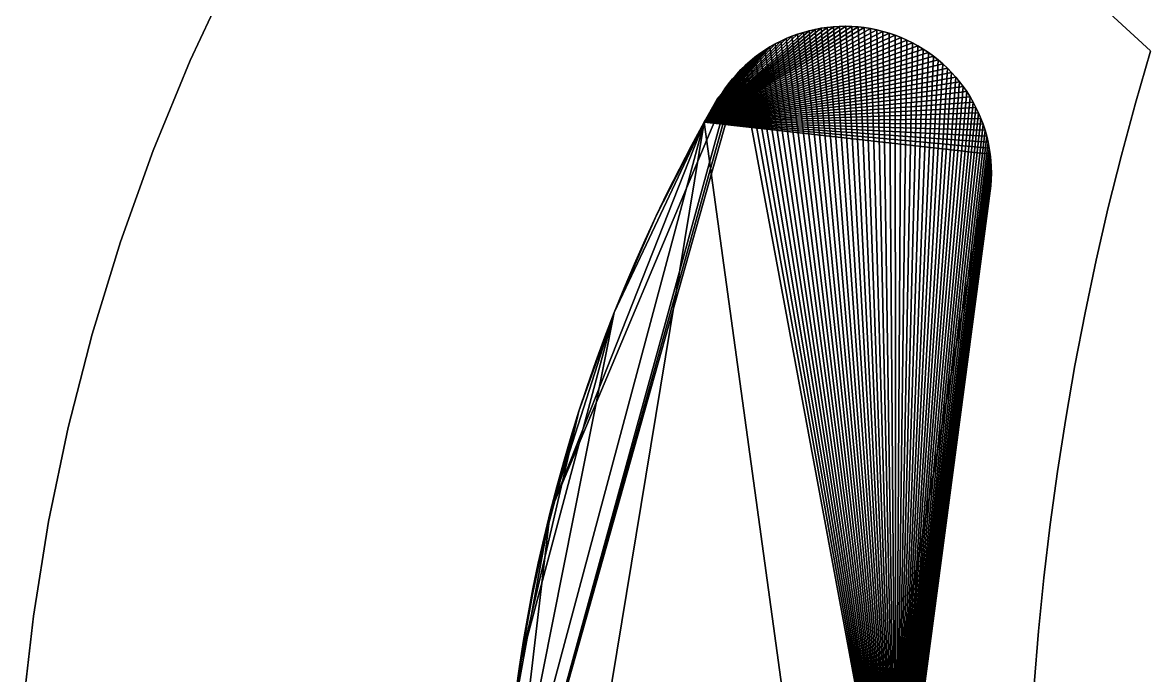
# Model space of a CAD drawing. Header units: metres. Extents: x 0 to 16, y 0 to 13.9.
# Drawn here: x 0.033 to 4.34, y 8.867 to 11.361 of the extents above; entities that cross this region are included whole.
import ezdxf

# ---------------------------------------------------------------- set-up
doc = ezdxf.new("R2010")
doc.units = ezdxf.units.M

msp = doc.modelspace()

# ---------------------------------------------------------------- linework, layer by layer
for points in [[(4.33971, 11.2525, 0.625), (4.33971, 11.2525), (3.88994, 11.6681), (3.88994, 11.6681, 0.625)], [(3.88994, 11.6681, 0.625), (3.88994, 11.6681), (4.33971, 11.2525), (4.33971, 11.2525, 0.625)], [(0.830686, 11.5534, 0.625), (0.830686, 11.5534), (0.672848, 11.2155), (0.672848, 11.2155, 0.625)], [(0.672848, 11.2155, 0.625), (0.672848, 11.2155), (0.830686, 11.5534), (0.830686, 11.5534, 0.625)], [(2.6362, 10.9803, 0.625), (3.15259, 11.3458, 0.625), (3.17616, 11.3462, 0.625)], [(2.6362, 10.9803, 0.625), (3.17616, 11.3462, 0.625), (3.1998, 11.3455, 0.625)], [(2.6362, 10.9803, 0.625), (3.12914, 11.3444, 0.625), (3.15259, 11.3458, 0.625)], [(2.6362, 10.9803, 0.625), (3.1998, 11.3455, 0.625), (3.2235, 11.3439, 0.625)], [(2.6362, 10.9803, 0.625), (3.10583, 11.3421, 0.625), (3.12914, 11.3444, 0.625)], [(2.6362, 10.9803, 0.625), (3.2235, 11.3439, 0.625), (3.24722, 11.3412, 0.625)], [(2.6362, 10.9803, 0.625), (3.08269, 11.3388, 0.625), (3.10583, 11.3421, 0.625)], [(2.6362, 10.9803, 0.625), (3.24722, 11.3412, 0.625), (3.27094, 11.3375, 0.625)], [(2.6362, 10.9803, 0.625), (3.05975, 11.3345, 0.625), (3.08269, 11.3388, 0.625)], [(2.6362, 10.9803, 0.625), (3.27094, 11.3375, 0.625), (3.29461, 11.3327, 0.625)], [(2.6362, 10.9803, 0.625), (3.03704, 11.3293, 0.625), (3.05975, 11.3345, 0.625)], [(2.6362, 10.9803, 0.625), (3.29461, 11.3327, 0.625), (3.31822, 11.3269, 0.625)], [(2.6362, 10.9803, 0.625), (3.01459, 11.3232, 0.625), (3.03704, 11.3293, 0.625)], [(2.6362, 10.9803, 0.625), (3.31822, 11.3269, 0.625), (3.34174, 11.32, 0.625)], [(3.03704, 11.3293), (3.01459, 11.3232), (3.36703, 8)], [(3.01459, 11.3232, 0.625), (3.01459, 11.3232), (3.03704, 11.3293), (3.03704, 11.3293, 0.625)], [(3.05975, 11.3345), (3.03704, 11.3293), (3.36703, 8)], [(3.03704, 11.3293, 0.625), (3.03704, 11.3293), (3.05975, 11.3345), (3.05975, 11.3345, 0.625)], [(3.08269, 11.3388), (3.05975, 11.3345), (3.36703, 8)], [(3.05975, 11.3345, 0.625), (3.05975, 11.3345), (3.08269, 11.3388), (3.08269, 11.3388, 0.625)], [(3.10583, 11.3421), (3.08269, 11.3388), (3.36703, 8)], [(3.08269, 11.3388, 0.625), (3.08269, 11.3388), (3.10583, 11.3421), (3.10583, 11.3421, 0.625)], [(3.12914, 11.3444), (3.10583, 11.3421), (3.36703, 8)], [(3.10583, 11.3421, 0.625), (3.10583, 11.3421), (3.12914, 11.3444), (3.12914, 11.3444, 0.625)], [(3.15259, 11.3458), (3.12914, 11.3444), (3.36703, 8)], [(3.12914, 11.3444, 0.625), (3.12914, 11.3444), (3.15259, 11.3458), (3.15259, 11.3458, 0.625)], [(3.17616, 11.3462), (3.15259, 11.3458), (3.36703, 8)], [(3.15259, 11.3458, 0.625), (3.15259, 11.3458), (3.17616, 11.3462), (3.17616, 11.3462, 0.625)], [(3.1998, 11.3455), (3.17616, 11.3462), (3.36703, 8)], [(3.17616, 11.3462, 0.625), (3.17616, 11.3462), (3.1998, 11.3455), (3.1998, 11.3455, 0.625)], [(3.2235, 11.3439), (3.1998, 11.3455), (3.36703, 8)], [(3.1998, 11.3455, 0.625), (3.1998, 11.3455), (3.2235, 11.3439), (3.2235, 11.3439, 0.625)], [(3.24722, 11.3412), (3.2235, 11.3439), (3.36703, 8)], [(3.2235, 11.3439, 0.625), (3.2235, 11.3439), (3.24722, 11.3412), (3.24722, 11.3412, 0.625)], [(3.27094, 11.3375), (3.24722, 11.3412), (3.36703, 8)], [(3.24722, 11.3412, 0.625), (3.24722, 11.3412), (3.27094, 11.3375), (3.27094, 11.3375, 0.625)], [(3.29461, 11.3327), (3.27094, 11.3375), (3.36703, 8)], [(3.27094, 11.3375, 0.625), (3.27094, 11.3375), (3.29461, 11.3327), (3.29461, 11.3327, 0.625)], [(3.31822, 11.3269), (3.29461, 11.3327), (3.36703, 8)], [(3.29461, 11.3327, 0.625), (3.29461, 11.3327), (3.31822, 11.3269), (3.31822, 11.3269, 0.625)], [(3.34174, 11.32), (3.31822, 11.3269), (3.36703, 8)], [(3.31822, 11.3269, 0.625), (3.31822, 11.3269), (3.34174, 11.32), (3.34174, 11.32, 0.625)], [(2.6362, 10.9803, 0.625), (2.99243, 11.3162, 0.625), (3.01459, 11.3232, 0.625)], [(2.6362, 10.9803, 0.625), (3.34174, 11.32, 0.625), (3.36493, 11.3121, 0.625)], [(2.6362, 10.9803, 0.625), (2.97059, 11.3082, 0.625), (2.99243, 11.3162, 0.625)], [(3.36493, 11.3121, 0.625), (3.38759, 11.3033, 0.625), (2.6362, 10.9803, 0.625)], [(2.6362, 10.9803, 0.625), (2.9491, 11.2993, 0.625), (2.97059, 11.3082, 0.625)], [(3.38759, 11.3033, 0.625), (3.40969, 11.2936, 0.625), (2.6362, 10.9803, 0.625)], [(2.6362, 10.9803, 0.625), (2.92799, 11.2896, 0.625), (2.9491, 11.2993, 0.625)], [(3.40969, 11.2936, 0.625), (3.43122, 11.283, 0.625), (2.6362, 10.9803, 0.625)], [(2.6362, 10.9803, 0.625), (2.90728, 11.279, 0.625), (2.92799, 11.2896, 0.625)], [(2.92799, 11.2896), (2.90728, 11.279), (3.36703, 8)], [(2.90728, 11.279, 0.625), (2.90728, 11.279), (2.92799, 11.2896), (2.92799, 11.2896, 0.625)], [(2.9491, 11.2993), (2.92799, 11.2896), (3.36703, 8)], [(2.92799, 11.2896, 0.625), (2.92799, 11.2896), (2.9491, 11.2993), (2.9491, 11.2993, 0.625)], [(2.97059, 11.3082), (2.9491, 11.2993), (3.36703, 8)], [(2.9491, 11.2993, 0.625), (2.9491, 11.2993), (2.97059, 11.3082), (2.97059, 11.3082, 0.625)], [(2.99243, 11.3162), (2.97059, 11.3082), (3.36703, 8)], [(2.97059, 11.3082, 0.625), (2.97059, 11.3082), (2.99243, 11.3162), (2.99243, 11.3162, 0.625)], [(3.01459, 11.3232), (2.99243, 11.3162), (3.36703, 8)], [(2.99243, 11.3162, 0.625), (2.99243, 11.3162), (3.01459, 11.3232), (3.01459, 11.3232, 0.625)], [(3.36703, 8), (3.36493, 11.3121), (3.34174, 11.32)], [(3.34174, 11.32, 0.625), (3.34174, 11.32), (3.36493, 11.3121), (3.36493, 11.3121, 0.625)], [(3.36703, 8), (3.38759, 11.3033), (3.36493, 11.3121)], [(3.36493, 11.3121, 0.625), (3.36493, 11.3121), (3.38759, 11.3033), (3.38759, 11.3033, 0.625)], [(3.36703, 8), (3.40969, 11.2936), (3.38759, 11.3033)], [(3.36703, 8), (3.43122, 11.283), (3.40969, 11.2936)], [(3.38759, 11.3033, 0.625), (3.38759, 11.3033), (3.40969, 11.2936), (3.40969, 11.2936, 0.625)], [(3.40969, 11.2936, 0.625), (3.40969, 11.2936), (3.43122, 11.283), (3.43122, 11.283, 0.625)], [(3.43122, 11.283, 0.625), (3.45216, 11.2715, 0.625), (2.6362, 10.9803, 0.625)], [(2.6362, 10.9803, 0.625), (2.88701, 11.2675, 0.625), (2.90728, 11.279, 0.625)], [(3.45216, 11.2715, 0.625), (3.47249, 11.2592, 0.625), (2.6362, 10.9803, 0.625)], [(2.6362, 10.9803, 0.625), (2.86721, 11.2551, 0.625), (2.88701, 11.2675, 0.625)], [(3.47249, 11.2592, 0.625), (3.4922, 11.2461, 0.625), (2.6362, 10.9803, 0.625)], [(2.6362, 10.9803, 0.625), (2.8479, 11.242, 0.625), (2.86721, 11.2551, 0.625)], [(3.4922, 11.2461, 0.625), (3.51126, 11.2323, 0.625), (2.6362, 10.9803, 0.625)], [(2.6362, 10.9803, 0.625), (2.82913, 11.2279, 0.625), (2.8479, 11.242, 0.625)], [(2.8479, 11.242), (2.82913, 11.2279), (3.36703, 8)], [(2.82913, 11.2279, 0.625), (2.82913, 11.2279), (2.8479, 11.242), (2.8479, 11.242, 0.625)], [(2.86721, 11.2551), (2.8479, 11.242), (3.36703, 8)], [(2.8479, 11.242, 0.625), (2.8479, 11.242), (2.86721, 11.2551), (2.86721, 11.2551, 0.625)], [(2.88701, 11.2675), (2.86721, 11.2551), (3.36703, 8)], [(2.86721, 11.2551, 0.625), (2.86721, 11.2551), (2.88701, 11.2675), (2.88701, 11.2675, 0.625)], [(2.90728, 11.279), (2.88701, 11.2675), (3.36703, 8)], [(2.88701, 11.2675, 0.625), (2.88701, 11.2675), (2.90728, 11.279), (2.90728, 11.279, 0.625)], [(3.36703, 8), (3.45216, 11.2715), (3.43122, 11.283)], [(3.36703, 8), (3.47249, 11.2592), (3.45216, 11.2715)], [(3.36703, 8), (3.4922, 11.2461), (3.47249, 11.2592)], [(3.36703, 8), (3.51126, 11.2323), (3.4922, 11.2461)], [(3.43122, 11.283, 0.625), (3.43122, 11.283), (3.45216, 11.2715), (3.45216, 11.2715, 0.625)], [(3.45216, 11.2715, 0.625), (3.45216, 11.2715), (3.47249, 11.2592), (3.47249, 11.2592, 0.625)], [(3.47249, 11.2592, 0.625), (3.47249, 11.2592), (3.4922, 11.2461), (3.4922, 11.2461, 0.625)], [(3.4922, 11.2461, 0.625), (3.4922, 11.2461), (3.51126, 11.2323), (3.51126, 11.2323, 0.625)], [(4.28216, 11.0529, 0.625), (4.28216, 11.0529), (4.3393, 11.2512), (4.3393, 11.2512, 0.625)], [(4.3393, 11.2512, 0.625), (4.3393, 11.2512), (4.28216, 11.0529), (4.28216, 11.0529, 0.625)], [(0.672848, 11.2155, 0.625), (0.672848, 11.2155), (0.531624, 10.872), (0.531624, 10.872, 0.625)], [(0.531624, 10.872, 0.625), (0.531624, 10.872), (0.672848, 11.2155), (0.672848, 11.2155, 0.625)], [(3.51126, 11.2323, 0.625), (3.52966, 11.2177, 0.625), (2.6362, 10.9803, 0.625)], [(2.6362, 10.9803, 0.625), (2.8109, 11.2131, 0.625), (2.82913, 11.2279, 0.625)], [(3.52966, 11.2177, 0.625), (3.54738, 11.2024, 0.625), (2.6362, 10.9803, 0.625)], [(2.6362, 10.9803, 0.625), (2.79327, 11.1975, 0.625), (2.8109, 11.2131, 0.625)], [(3.54738, 11.2024, 0.625), (3.56441, 11.1863, 0.625), (2.6362, 10.9803, 0.625)], [(2.6362, 10.9803, 0.625), (2.77624, 11.1811, 0.625), (2.79327, 11.1975, 0.625)], [(2.79327, 11.1975), (2.77624, 11.1811), (3.36703, 8)], [(2.77624, 11.1811, 0.625), (2.77624, 11.1811), (2.79327, 11.1975), (2.79327, 11.1975, 0.625)], [(2.8109, 11.2131), (2.79327, 11.1975), (3.36703, 8)], [(2.79327, 11.1975, 0.625), (2.79327, 11.1975), (2.8109, 11.2131), (2.8109, 11.2131, 0.625)], [(2.82913, 11.2279), (2.8109, 11.2131), (3.36703, 8)], [(2.8109, 11.2131, 0.625), (2.8109, 11.2131), (2.82913, 11.2279), (2.82913, 11.2279, 0.625)], [(3.36703, 8), (3.52966, 11.2177), (3.51126, 11.2323)], [(3.36703, 8), (3.54738, 11.2024), (3.52966, 11.2177)], [(3.36703, 8), (3.56441, 11.1863), (3.54738, 11.2024)], [(3.51126, 11.2323, 0.625), (3.51126, 11.2323), (3.52966, 11.2177), (3.52966, 11.2177, 0.625)], [(3.52966, 11.2177, 0.625), (3.52966, 11.2177), (3.54738, 11.2024), (3.54738, 11.2024, 0.625)], [(3.54738, 11.2024, 0.625), (3.54738, 11.2024), (3.56441, 11.1863), (3.56441, 11.1863, 0.625)], [(3.56441, 11.1863, 0.625), (3.56441, 11.1863), (3.54738, 11.2024), (3.54738, 11.2024, 0.625)], [(3.54738, 11.2024), (3.56441, 11.1863), (3.56441, 11.1863, 0.625), (3.54738, 11.2024, 0.625)], [(2.77624, 11.1811), (2.75987, 11.1639), (1.86801, 7.96141)], [(2.77624, 11.1811), (1.86801, 7.96141), (3.36703, 8)], [(2.75987, 11.1639), (2.74416, 11.1459), (1.86801, 7.96141)], [(3.56441, 11.1863, 0.625), (3.58072, 11.1697, 0.625), (2.6362, 10.9803, 0.625)], [(2.6362, 10.9803, 0.625), (2.75987, 11.1639, 0.625), (2.77624, 11.1811, 0.625)], [(3.58072, 11.1697, 0.625), (3.59631, 11.1523, 0.625), (2.6362, 10.9803, 0.625)], [(2.6362, 10.9803, 0.625), (2.74416, 11.1459, 0.625), (2.75987, 11.1639, 0.625)], [(2.74416, 11.1459, 0.625), (2.74416, 11.1459), (2.75987, 11.1639), (2.75987, 11.1639, 0.625)], [(2.75987, 11.1639, 0.625), (2.75987, 11.1639), (2.77624, 11.1811), (2.77624, 11.1811, 0.625)], [(3.36703, 8), (3.58072, 11.1697), (3.56441, 11.1863)], [(3.36703, 8), (3.59631, 11.1523), (3.58072, 11.1697)], [(3.56441, 11.1863, 0.625), (3.56441, 11.1863), (3.58072, 11.1697), (3.58072, 11.1697, 0.625)], [(3.58072, 11.1697, 0.625), (3.58072, 11.1697), (3.56441, 11.1863), (3.56441, 11.1863, 0.625)], [(3.56441, 11.1863), (3.58072, 11.1697), (3.58072, 11.1697, 0.625), (3.56441, 11.1863, 0.625)], [(3.58072, 11.1697, 0.625), (3.58072, 11.1697), (3.59631, 11.1523), (3.59631, 11.1523, 0.625)], [(3.59631, 11.1523, 0.625), (3.59631, 11.1523), (3.58072, 11.1697), (3.58072, 11.1697, 0.625)], [(3.58072, 11.1697), (3.59631, 11.1523), (3.59631, 11.1523, 0.625), (3.58072, 11.1697, 0.625)], [(2.74416, 11.1459), (2.04781, 9.49123), (1.86801, 7.96141)], [(2.74416, 11.1459), (2.6362, 10.9803), (2.04781, 9.49123)], [(3.59631, 11.1523, 0.625), (3.61114, 11.1344, 0.625), (2.6362, 10.9803, 0.625)], [(2.6362, 10.9803, 0.625), (2.72917, 11.1271, 0.625), (2.74416, 11.1459, 0.625)], [(2.74416, 11.1459), (2.72917, 11.1271), (2.6362, 10.9803)], [(3.61114, 11.1344, 0.625), (3.62521, 11.1159, 0.625), (2.6362, 10.9803, 0.625)], [(2.6362, 10.9803, 0.625), (2.7149, 11.1077, 0.625), (2.72917, 11.1271, 0.625)], [(2.72917, 11.1271), (2.7149, 11.1077), (2.6362, 10.9803)], [(3.62521, 11.1159, 0.625), (3.63849, 11.0968, 0.625), (2.6362, 10.9803, 0.625)], [(2.7149, 11.1077, 0.625), (2.7149, 11.1077), (2.72917, 11.1271), (2.72917, 11.1271, 0.625)], [(2.72917, 11.1271, 0.625), (2.72917, 11.1271), (2.74416, 11.1459), (2.74416, 11.1459, 0.625)], [(3.36703, 8), (3.61114, 11.1344), (3.59631, 11.1523)], [(3.36703, 8), (3.62521, 11.1159), (3.61114, 11.1344)], [(3.36703, 8), (3.63849, 11.0968), (3.62521, 11.1159)], [(3.59631, 11.1523, 0.625), (3.59631, 11.1523), (3.61114, 11.1344), (3.61114, 11.1344, 0.625)], [(3.61114, 11.1344, 0.625), (3.61114, 11.1344), (3.59631, 11.1523), (3.59631, 11.1523, 0.625)], [(3.59631, 11.1523), (3.61114, 11.1344), (3.61114, 11.1344, 0.625), (3.59631, 11.1523, 0.625)], [(3.61114, 11.1344, 0.625), (3.61114, 11.1344), (3.62521, 11.1159), (3.62521, 11.1159, 0.625)], [(3.62521, 11.1159, 0.625), (3.62521, 11.1159), (3.61114, 11.1344), (3.61114, 11.1344, 0.625)], [(3.61114, 11.1344), (3.62521, 11.1159), (3.62521, 11.1159, 0.625), (3.61114, 11.1344, 0.625)], [(3.62521, 11.1159, 0.625), (3.62521, 11.1159), (3.63849, 11.0968), (3.63849, 11.0968, 0.625)], [(3.63849, 11.0968, 0.625), (3.63849, 11.0968), (3.62521, 11.1159), (3.62521, 11.1159, 0.625)], [(3.62521, 11.1159), (3.63849, 11.0968), (3.63849, 11.0968, 0.625), (3.62521, 11.1159, 0.625)], [(2.6362, 10.9803, 0.625), (2.7014, 11.0874, 0.625), (2.7149, 11.1077, 0.625)], [(2.7149, 11.1077), (2.7014, 11.0874), (2.6362, 10.9803)], [(3.63849, 11.0968, 0.625), (3.65097, 11.0772, 0.625), (2.6362, 10.9803, 0.625)], [(2.6362, 10.9803, 0.625), (2.68594, 11.0681, 0.625), (2.7014, 11.0874, 0.625)], [(2.7014, 11.0874), (2.68594, 11.0681), (2.6362, 10.9803)], [(3.65097, 11.0772, 0.625), (3.66263, 11.0571, 0.625), (2.6362, 10.9803, 0.625)], [(2.6362, 10.9803, 0.625), (2.6362, 10.9803), (2.68594, 11.0681), (2.68594, 11.0681, 0.625)], [(2.68594, 11.0681, 0.625), (2.68594, 11.0681), (2.7014, 11.0874), (2.7014, 11.0874, 0.625)], [(2.7014, 11.0874, 0.625), (2.7014, 11.0874), (2.7149, 11.1077), (2.7149, 11.1077, 0.625)], [(3.36703, 8), (3.65097, 11.0772), (3.63849, 11.0968)], [(3.36703, 8), (3.66263, 11.0571), (3.65097, 11.0772)], [(3.63849, 11.0968, 0.625), (3.63849, 11.0968), (3.65097, 11.0772), (3.65097, 11.0772, 0.625)], [(3.65097, 11.0772, 0.625), (3.65097, 11.0772), (3.63849, 11.0968), (3.63849, 11.0968, 0.625)], [(3.63849, 11.0968), (3.65097, 11.0772), (3.65097, 11.0772, 0.625), (3.63849, 11.0968, 0.625)], [(3.65097, 11.0772, 0.625), (3.65097, 11.0772), (3.66263, 11.0571), (3.66263, 11.0571, 0.625)], [(3.66263, 11.0571, 0.625), (3.66263, 11.0571), (3.65097, 11.0772), (3.65097, 11.0772, 0.625)], [(3.65097, 11.0772), (3.66263, 11.0571), (3.66263, 11.0571, 0.625), (3.65097, 11.0772, 0.625)], [(3.66263, 11.0571, 0.625), (3.67346, 11.0365, 0.625), (2.6362, 10.9803, 0.625)], [(3.67346, 11.0365, 0.625), (3.68343, 11.0154, 0.625), (2.6362, 10.9803, 0.625)], [(3.36703, 8), (3.67346, 11.0365), (3.66263, 11.0571)], [(3.36703, 8), (3.68343, 11.0154), (3.67346, 11.0365)], [(3.66263, 11.0571, 0.625), (3.66263, 11.0571), (3.67346, 11.0365), (3.67346, 11.0365, 0.625)], [(3.67346, 11.0365, 0.625), (3.67346, 11.0365), (3.66263, 11.0571), (3.66263, 11.0571, 0.625)], [(3.66263, 11.0571), (3.67346, 11.0365), (3.67346, 11.0365, 0.625), (3.66263, 11.0571, 0.625)], [(3.67346, 11.0365, 0.625), (3.67346, 11.0365), (3.68343, 11.0154), (3.68343, 11.0154, 0.625)], [(3.68343, 11.0154, 0.625), (3.68343, 11.0154), (3.67346, 11.0365), (3.67346, 11.0365, 0.625)], [(3.67346, 11.0365), (3.68343, 11.0154), (3.68343, 11.0154, 0.625), (3.67346, 11.0365, 0.625)], [(4.2287, 10.8538, 0.625), (4.2287, 10.8538), (4.28216, 11.0529), (4.28216, 11.0529, 0.625)], [(4.28216, 11.0529, 0.625), (4.28216, 11.0529), (4.2287, 10.8538), (4.2287, 10.8538, 0.625)], [(3.68343, 11.0154, 0.625), (3.69253, 10.9939, 0.625), (2.6362, 10.9803, 0.625)], [(3.69253, 10.9939, 0.625), (3.70074, 10.9721, 0.625), (2.6362, 10.9803, 0.625)], [(3.36703, 8), (3.69253, 10.9939), (3.68343, 11.0154)], [(3.36703, 8), (3.70074, 10.9721), (3.69253, 10.9939)], [(3.68343, 11.0154, 0.625), (3.68343, 11.0154), (3.69253, 10.9939), (3.69253, 10.9939, 0.625)], [(3.69253, 10.9939, 0.625), (3.69253, 10.9939), (3.68343, 11.0154), (3.68343, 11.0154, 0.625)], [(3.68343, 11.0154), (3.69253, 10.9939), (3.69253, 10.9939, 0.625), (3.68343, 11.0154, 0.625)], [(3.69253, 10.9939, 0.625), (3.69253, 10.9939), (3.70074, 10.9721), (3.70074, 10.9721, 0.625)], [(3.70074, 10.9721, 0.625), (3.70074, 10.9721), (3.69253, 10.9939), (3.69253, 10.9939, 0.625)], [(3.69253, 10.9939), (3.70074, 10.9721), (3.70074, 10.9721, 0.625), (3.69253, 10.9939, 0.625)], [(1.86468, 8.10092, 0.625), (2.29269, 10.2536, 0.625), (2.6362, 10.9803, 0.625)], [(2.06187, 7.49572, 0.625), (1.86468, 8.10092, 0.625), (2.6362, 10.9803, 0.625)], [(2.6362, 10.9803), (2.29269, 10.2536), (2.04781, 9.49123)], [(3.12132, 7.44484, 0.625), (2.06187, 7.49572, 0.625), (2.6362, 10.9803, 0.625)], [(2.29269, 10.2536, 0.625), (2.45228, 10.622, 0.625), (2.6362, 10.9803, 0.625)], [(2.6362, 10.9803), (2.45228, 10.622), (2.29269, 10.2536)], [(2.45228, 10.622, 0.625), (2.54122, 10.8025, 0.625), (2.6362, 10.9803, 0.625)], [(2.6362, 10.9803), (2.54122, 10.8025), (2.45228, 10.622)], [(2.54122, 10.8025, 0.625), (2.58796, 10.8917, 0.625), (2.6362, 10.9803, 0.625)], [(2.6362, 10.9803), (2.58796, 10.8917), (2.54122, 10.8025)], [(2.58796, 10.8917, 0.625), (2.58796, 10.8917), (2.6362, 10.9803), (2.6362, 10.9803, 0.625)], [(3.72782, 10.8575, 0.625), (3.12132, 7.44484, 0.625), (2.6362, 10.9803, 0.625)], [(3.72432, 10.881, 0.625), (3.72782, 10.8575, 0.625), (2.6362, 10.9803, 0.625)], [(3.71985, 10.9043, 0.625), (3.72432, 10.881, 0.625), (2.6362, 10.9803, 0.625)], [(3.71441, 10.9272, 0.625), (3.71985, 10.9043, 0.625), (2.6362, 10.9803, 0.625)], [(3.70804, 10.9498, 0.625), (3.71441, 10.9272, 0.625), (2.6362, 10.9803, 0.625)], [(3.70074, 10.9721, 0.625), (3.70804, 10.9498, 0.625), (2.6362, 10.9803, 0.625)], [(3.36703, 8), (3.70804, 10.9498), (3.70074, 10.9721)], [(3.36703, 8), (3.71441, 10.9272), (3.70804, 10.9498)], [(3.70074, 10.9721, 0.625), (3.70074, 10.9721), (3.70804, 10.9498), (3.70804, 10.9498, 0.625)], [(3.70804, 10.9498, 0.625), (3.70804, 10.9498), (3.70074, 10.9721), (3.70074, 10.9721, 0.625)], [(3.70074, 10.9721), (3.70804, 10.9498), (3.70804, 10.9498, 0.625), (3.70074, 10.9721, 0.625)], [(3.70804, 10.9498, 0.625), (3.70804, 10.9498), (3.71441, 10.9272), (3.71441, 10.9272, 0.625)], [(3.71441, 10.9272, 0.625), (3.71441, 10.9272), (3.70804, 10.9498), (3.70804, 10.9498, 0.625)], [(3.70804, 10.9498), (3.71441, 10.9272), (3.71441, 10.9272, 0.625), (3.70804, 10.9498, 0.625)], [(3.36703, 8), (3.71985, 10.9043), (3.71441, 10.9272)], [(3.36703, 8), (3.72432, 10.881), (3.71985, 10.9043)], [(3.71441, 10.9272, 0.625), (3.71441, 10.9272), (3.71985, 10.9043), (3.71985, 10.9043, 0.625)], [(3.71985, 10.9043, 0.625), (3.71985, 10.9043), (3.71441, 10.9272), (3.71441, 10.9272, 0.625)], [(3.71441, 10.9272), (3.71985, 10.9043), (3.71985, 10.9043, 0.625), (3.71441, 10.9272, 0.625)], [(3.71985, 10.9043, 0.625), (3.71985, 10.9043), (3.72432, 10.881), (3.72432, 10.881, 0.625)], [(3.72432, 10.881, 0.625), (3.72432, 10.881), (3.71985, 10.9043), (3.71985, 10.9043, 0.625)], [(3.71985, 10.9043), (3.72432, 10.881), (3.72432, 10.881, 0.625), (3.71985, 10.9043, 0.625)], [(0.531624, 10.872, 0.625), (0.531624, 10.872), (0.407015, 10.5237), (0.407015, 10.5237, 0.625)], [(0.407015, 10.5237, 0.625), (0.407015, 10.5237), (0.531624, 10.872), (0.531624, 10.872, 0.625)], [(2.54122, 10.8025, 0.625), (2.54122, 10.8025), (2.58796, 10.8917), (2.58796, 10.8917, 0.625)], [(3.72782, 10.8575, 0.625), (3.36703, 8, 0.625), (3.12132, 7.44484, 0.625)], [(3.36703, 8), (3.72782, 10.8575), (3.72432, 10.881)], [(3.72782, 10.8575, 0.625), (3.73032, 10.8338, 0.625), (3.36703, 8, 0.625)], [(3.36703, 8), (3.73032, 10.8338), (3.72782, 10.8575)], [(3.72432, 10.881, 0.625), (3.72432, 10.881), (3.72782, 10.8575), (3.72782, 10.8575, 0.625)], [(3.72782, 10.8575, 0.625), (3.72782, 10.8575), (3.72432, 10.881), (3.72432, 10.881, 0.625)], [(3.72432, 10.881), (3.72782, 10.8575), (3.72782, 10.8575, 0.625), (3.72432, 10.881, 0.625)], [(3.72782, 10.8575, 0.625), (3.72782, 10.8575), (3.73032, 10.8338), (3.73032, 10.8338, 0.625)], [(3.73032, 10.8338, 0.625), (3.73032, 10.8338), (3.72782, 10.8575), (3.72782, 10.8575, 0.625)], [(3.72782, 10.8575), (3.73032, 10.8338), (3.73032, 10.8338, 0.625), (3.72782, 10.8575, 0.625)], [(4.1789, 10.6541, 0.625), (4.1789, 10.6541), (4.2287, 10.8538), (4.2287, 10.8538, 0.625)], [(4.2287, 10.8538, 0.625), (4.2287, 10.8538), (4.1789, 10.6541), (4.1789, 10.6541, 0.625)], [(3.73032, 10.8338, 0.625), (3.7318, 10.8098, 0.625), (3.36703, 8, 0.625)], [(3.36703, 8), (3.7318, 10.8098), (3.73032, 10.8338)], [(3.7318, 10.8098, 0.625), (3.73226, 10.7857, 0.625), (3.36703, 8, 0.625)], [(3.36703, 8), (3.73226, 10.7857), (3.7318, 10.8098)], [(3.73032, 10.8338, 0.625), (3.73032, 10.8338), (3.7318, 10.8098), (3.7318, 10.8098, 0.625)], [(3.7318, 10.8098, 0.625), (3.7318, 10.8098), (3.73032, 10.8338), (3.73032, 10.8338, 0.625)], [(3.73032, 10.8338), (3.7318, 10.8098), (3.7318, 10.8098, 0.625), (3.73032, 10.8338, 0.625)], [(3.7318, 10.8098, 0.625), (3.7318, 10.8098), (3.73226, 10.7857), (3.73226, 10.7857, 0.625)], [(3.73226, 10.7857, 0.625), (3.73226, 10.7857), (3.7318, 10.8098), (3.7318, 10.8098, 0.625)], [(3.7318, 10.8098), (3.73226, 10.7857), (3.73226, 10.7857, 0.625), (3.7318, 10.8098, 0.625)], [(2.45228, 10.622, 0.625), (2.49599, 10.7126, 0.625), (2.54122, 10.8025, 0.625)], [(2.54122, 10.8025), (2.49599, 10.7126), (2.45228, 10.622)], [(2.49599, 10.7126, 0.625), (2.49599, 10.7126), (2.54122, 10.8025), (2.54122, 10.8025, 0.625)], [(3.73226, 10.7857, 0.625), (3.73167, 10.7614, 0.625), (3.36703, 8, 0.625)], [(3.36703, 8), (3.73167, 10.7614), (3.73226, 10.7857)], [(3.73226, 10.7857, 0.625), (3.73226, 10.7857), (3.73167, 10.7614), (3.73167, 10.7614, 0.625)], [(3.73167, 10.7614, 0.625), (3.73167, 10.7614), (3.73226, 10.7857), (3.73226, 10.7857, 0.625)], [(3.73226, 10.7857), (3.73167, 10.7614), (3.73167, 10.7614, 0.625), (3.73226, 10.7857, 0.625)], [(3.73167, 10.7614, 0.625), (3.73001, 10.7369, 0.625), (3.36703, 8, 0.625)], [(3.36703, 8), (3.73001, 10.7369), (3.73167, 10.7614)], [(3.73001, 10.7369, 0.625), (3.73001, 10.7369), (3.36703, 8), (3.36703, 8, 0.625)], [(3.36703, 8, 0.625), (3.36703, 8), (3.73001, 10.7369), (3.73001, 10.7369, 0.625)], [(3.73001, 10.7369), (3.36703, 8), (3.36703, 8, 0.625), (3.73001, 10.7369, 0.625)], [(3.73167, 10.7614, 0.625), (3.73167, 10.7614), (3.73001, 10.7369), (3.73001, 10.7369, 0.625)], [(3.73001, 10.7369, 0.625), (3.73001, 10.7369), (3.73167, 10.7614), (3.73167, 10.7614, 0.625)], [(3.73167, 10.7614), (3.73001, 10.7369), (3.73001, 10.7369, 0.625), (3.73167, 10.7614, 0.625)], [(2.45228, 10.622, 0.625), (2.45228, 10.622), (2.49599, 10.7126), (2.49599, 10.7126, 0.625)], [(4.13276, 10.4537, 0.625), (4.13276, 10.4537), (4.1789, 10.6541), (4.1789, 10.6541, 0.625)], [(4.1789, 10.6541, 0.625), (4.1789, 10.6541), (4.13276, 10.4537), (4.13276, 10.4537, 0.625)], [(2.29269, 10.2536, 0.625), (2.36942, 10.439, 0.625), (2.45228, 10.622, 0.625)], [(2.45228, 10.622), (2.36942, 10.439), (2.29269, 10.2536)], [(2.36942, 10.439, 0.625), (2.41009, 10.5308, 0.625), (2.45228, 10.622, 0.625)], [(2.45228, 10.622), (2.41009, 10.5308), (2.36942, 10.439)], [(2.41009, 10.5308, 0.625), (2.41009, 10.5308), (2.45228, 10.622), (2.45228, 10.622, 0.625)], [(0.407015, 10.5237, 0.625), (0.407015, 10.5237), (0.29902, 10.1711), (0.29902, 10.1711, 0.625)], [(0.29902, 10.1711, 0.625), (0.29902, 10.1711), (0.407015, 10.5237), (0.407015, 10.5237, 0.625)], [(2.36942, 10.439, 0.625), (2.36942, 10.439), (2.41009, 10.5308), (2.41009, 10.5308, 0.625)], [(2.29269, 10.2536, 0.625), (2.33029, 10.3466, 0.625), (2.36942, 10.439, 0.625)], [(2.36942, 10.439), (2.33029, 10.3466), (2.29269, 10.2536)], [(2.33029, 10.3466, 0.625), (2.33029, 10.3466), (2.36942, 10.439), (2.36942, 10.439, 0.625)], [(4.0903, 10.2527, 0.625), (4.0903, 10.2527), (4.13276, 10.4537), (4.13276, 10.4537, 0.625)], [(4.13276, 10.4537, 0.625), (4.13276, 10.4537), (4.0903, 10.2527), (4.0903, 10.2527, 0.625)], [(2.29269, 10.2536, 0.625), (2.29269, 10.2536), (2.33029, 10.3466), (2.33029, 10.3466, 0.625)], [(1.86468, 8.10092, 0.625), (1.9305, 8.90195, 0.625), (2.29269, 10.2536, 0.625)], [(1.9305, 8.90195, 0.625), (2.15775, 9.87628, 0.625), (2.29269, 10.2536, 0.625)], [(2.29269, 10.2536), (2.15775, 9.87628), (2.04781, 9.49123)], [(2.15775, 9.87628, 0.625), (2.22212, 10.066, 0.625), (2.29269, 10.2536, 0.625)], [(2.29269, 10.2536), (2.22212, 10.066), (2.15775, 9.87628)], [(2.22212, 10.066, 0.625), (2.25663, 10.1601, 0.625), (2.29269, 10.2536, 0.625)], [(2.29269, 10.2536), (2.25663, 10.1601), (2.22212, 10.066)], [(2.25663, 10.1601, 0.625), (2.25663, 10.1601), (2.29269, 10.2536), (2.29269, 10.2536, 0.625)], [(4.0515, 10.0511, 0.625), (4.0515, 10.0511), (4.0903, 10.2527), (4.0903, 10.2527, 0.625)], [(4.0903, 10.2527, 0.625), (4.0903, 10.2527), (4.0515, 10.0511), (4.0515, 10.0511, 0.625)], [(0.29902, 10.1711, 0.625), (0.29902, 10.1711), (0.20764, 9.81482), (0.20764, 9.81482, 0.625)], [(0.20764, 9.81482, 0.625), (0.20764, 9.81482), (0.29902, 10.1711), (0.29902, 10.1711, 0.625)], [(2.22212, 10.066, 0.625), (2.22212, 10.066), (2.25663, 10.1601), (2.25663, 10.1601, 0.625)], [(2.15775, 9.87628, 0.625), (2.18916, 9.97139, 0.625), (2.22212, 10.066, 0.625)], [(2.22212, 10.066), (2.18916, 9.97139), (2.15775, 9.87628)], [(2.18916, 9.97139, 0.625), (2.18916, 9.97139), (2.22212, 10.066), (2.22212, 10.066, 0.625)], [(4.01637, 9.84908, 0.625), (4.01637, 9.84908), (4.0515, 10.0511), (4.0515, 10.0511, 0.625)], [(4.0515, 10.0511, 0.625), (4.0515, 10.0511), (4.01637, 9.84908), (4.01637, 9.84908, 0.625)], [(2.15775, 9.87628, 0.625), (2.15775, 9.87628), (2.18916, 9.97139), (2.18916, 9.97139, 0.625)], [(1.9305, 8.90195, 0.625), (2.00232, 9.29621, 0.625), (2.15775, 9.87628, 0.625)], [(2.00232, 9.29621, 0.625), (2.09964, 9.68464, 0.625), (2.15775, 9.87628, 0.625)], [(2.15775, 9.87628), (2.09964, 9.68464), (2.04781, 9.49123)], [(2.09964, 9.68464, 0.625), (2.12791, 9.7807, 0.625), (2.15775, 9.87628, 0.625)], [(2.15775, 9.87628), (2.12791, 9.7807), (2.09964, 9.68464)], [(2.12791, 9.7807, 0.625), (2.12791, 9.7807), (2.15775, 9.87628), (2.15775, 9.87628, 0.625)], [(3.9849, 9.64656, 0.625), (3.9849, 9.64656), (4.01637, 9.84908), (4.01637, 9.84908, 0.625)], [(4.01637, 9.84908, 0.625), (4.01637, 9.84908), (3.9849, 9.64656), (3.9849, 9.64656, 0.625)], [(0.20764, 9.81482, 0.625), (0.20764, 9.81482), (0.132875, 9.45552), (0.132875, 9.45552, 0.625)], [(0.132875, 9.45552, 0.625), (0.132875, 9.45552), (0.20764, 9.81482), (0.20764, 9.81482, 0.625)], [(2.09964, 9.68464, 0.625), (2.09964, 9.68464), (2.12791, 9.7807), (2.12791, 9.7807, 0.625)], [(2.00232, 9.29621, 0.625), (2.04781, 9.49123, 0.625), (2.09964, 9.68464, 0.625)], [(2.04781, 9.49123, 0.625), (2.07294, 9.58815, 0.625), (2.09964, 9.68464, 0.625)], [(2.09964, 9.68464), (2.07294, 9.58815), (2.04781, 9.49123)], [(2.07294, 9.58815, 0.625), (2.07294, 9.58815), (2.09964, 9.68464), (2.09964, 9.68464, 0.625)], [(3.9571, 9.44365, 0.625), (3.9571, 9.44365), (3.9849, 9.64656), (3.9849, 9.64656, 0.625)], [(3.9849, 9.64656, 0.625), (3.9849, 9.64656), (3.9571, 9.44365), (3.9571, 9.44365, 0.625)], [(2.04781, 9.49123, 0.625), (2.04781, 9.49123), (2.07294, 9.58815), (2.07294, 9.58815, 0.625)], [(2.04781, 9.49123), (1.90426, 8.70302), (1.86801, 7.96141)], [(2.04781, 9.49123), (1.96321, 9.09973), (1.90426, 8.70302)], [(2.04781, 9.49123), (2.00232, 9.29621), (1.96321, 9.09973)], [(2.00232, 9.29621, 0.625), (2.02427, 9.39391, 0.625), (2.04781, 9.49123, 0.625)], [(2.04781, 9.49123), (2.02427, 9.39391), (2.00232, 9.29621)], [(2.02427, 9.39391, 0.625), (2.02427, 9.39391), (2.04781, 9.49123), (2.04781, 9.49123, 0.625)], [(0.132875, 9.45552, 0.625), (0.132875, 9.45552), (0.074724, 9.09377), (0.074724, 9.09377, 0.625)], [(0.074724, 9.09377, 0.625), (0.074724, 9.09377), (0.132875, 9.45552), (0.132875, 9.45552, 0.625)], [(3.93297, 9.24037, 0.625), (3.93297, 9.24037), (3.9571, 9.44365), (3.9571, 9.44365, 0.625)], [(3.9571, 9.44365, 0.625), (3.9571, 9.44365), (3.93297, 9.24037), (3.93297, 9.24037, 0.625)], [(2.00232, 9.29621, 0.625), (2.00232, 9.29621), (2.02427, 9.39391), (2.02427, 9.39391, 0.625)], [(1.9305, 8.90195, 0.625), (1.96321, 9.09973, 0.625), (2.00232, 9.29621, 0.625)], [(1.96321, 9.09973, 0.625), (1.98196, 9.19814, 0.625), (2.00232, 9.29621, 0.625)], [(2.00232, 9.29621), (1.98196, 9.19814), (1.96321, 9.09973)], [(1.98196, 9.19814, 0.625), (1.98196, 9.19814), (2.00232, 9.29621), (2.00232, 9.29621, 0.625)], [(3.91251, 9.0368, 0.625), (3.91251, 9.0368), (3.93297, 9.24037), (3.93297, 9.24037, 0.625)], [(3.93297, 9.24037, 0.625), (3.93297, 9.24037), (3.91251, 9.0368), (3.91251, 9.0368, 0.625)], [(1.96321, 9.09973, 0.625), (1.96321, 9.09973), (1.98196, 9.19814), (1.98196, 9.19814, 0.625)], [(0.074724, 9.09377, 0.625), (0.074724, 9.09377), (0.033187, 8.7302), (0.033187, 8.7302, 0.625)], [(0.033187, 8.7302, 0.625), (0.033187, 8.7302), (0.074724, 9.09377), (0.074724, 9.09377, 0.625)], [(1.96321, 9.09973), (1.9305, 8.90195), (1.90426, 8.70302)], [(1.9305, 8.90195, 0.625), (1.94605, 9.00099, 0.625), (1.96321, 9.09973, 0.625)], [(1.96321, 9.09973), (1.94605, 9.00099), (1.9305, 8.90195)], [(1.94605, 9.00099, 0.625), (1.94605, 9.00099), (1.96321, 9.09973), (1.96321, 9.09973, 0.625)], [(1.9305, 8.90195, 0.625), (1.9305, 8.90195), (1.94605, 9.00099), (1.94605, 9.00099, 0.625)], [(3.89572, 8.83296, 0.625), (3.89572, 8.83296), (3.91251, 9.0368), (3.91251, 9.0368, 0.625)], [(3.91251, 9.0368, 0.625), (3.91251, 9.0368), (3.89572, 8.83296), (3.89572, 8.83296, 0.625)], [(1.86468, 8.10092, 0.625), (1.88451, 8.5031, 0.625), (1.9305, 8.90195, 0.625)], [(1.88451, 8.5031, 0.625), (1.90426, 8.70302, 0.625), (1.9305, 8.90195, 0.625)], [(1.90426, 8.70302, 0.625), (1.91657, 8.80262, 0.625), (1.9305, 8.90195, 0.625)], [(1.9305, 8.90195), (1.91657, 8.80262), (1.90426, 8.70302)], [(1.91657, 8.80262, 0.625), (1.91657, 8.80262), (1.9305, 8.90195), (1.9305, 8.90195, 0.625)]]:
    msp.add_3dface(points)

doc.saveas('drawing.dxf')
